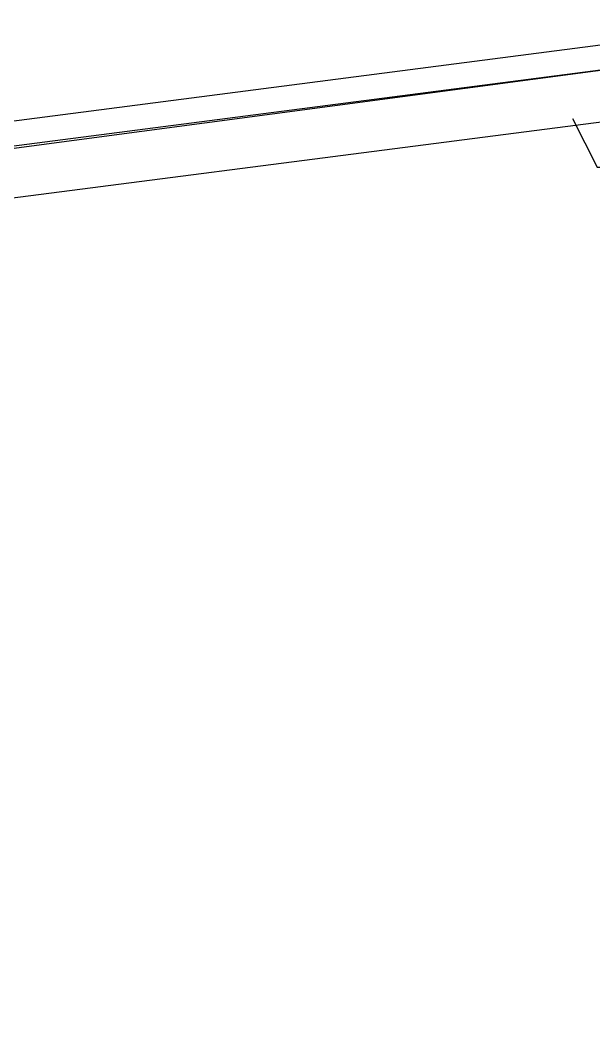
# Model space of a CAD drawing. Header units: feet. Extents: x -84 to 198, y -22 to 181.
# Drawn here: x 75.153 to 75.465, y 152.911 to 153.458 of the extents above; entities that cross this region are included whole.
import ezdxf

# ---------------------------------------------------------------- set-up
doc = ezdxf.new("R2010")
doc.units = ezdxf.units.FT
doc.layers.add('A-LINEA', color=7, linetype='CONTINUOUS')

msp = doc.modelspace()

# ---------------------------------------------------------------- linework, layer by layer
at = {"layer": 'A-LINEA'}
for points in [[(75.5733, 153.4578), (71.6667, 152.9511), (71.6667, 152.9378), (75.5733, 153.4444), (75.5733, 153.4578)], [(75.5733, 153.4578), (71.6667, 152.9511), (71.6667, 152.9378), (75.5733, 153.4444), (75.5733, 153.4578)], [(75.5867, 153.4311), (75.5733, 153.4444), (71.6667, 152.9244), (71.6667, 152.9111), (75.5867, 153.4178), (75.5867, 153.4311)], [(75.5867, 153.4311), (75.5733, 153.4444), (71.6667, 152.9244), (71.6667, 152.9111), (75.5867, 153.4178), (75.5867, 153.4311)], [(75.4533, 153.4044), (75.4667, 153.3778), (75.4667, 153.3778), (75.48, 153.3778), (75.48, 153.3778), (75.48, 153.3778), (75.48, 153.3778), (75.48, 153.3778), (75.48, 153.3778), (75.48, 153.3778), (75.4933, 153.3778), (75.4933, 153.3778), (75.4933, 153.3778), (75.4933, 153.3778)], [(75.4533, 153.4044), (75.4667, 153.3778), (75.4667, 153.3778), (75.48, 153.3778), (75.48, 153.3778), (75.48, 153.3778), (75.48, 153.3778), (75.48, 153.3778), (75.48, 153.3778), (75.48, 153.3778), (75.4933, 153.3778), (75.4933, 153.3778), (75.4933, 153.3778), (75.4933, 153.3778)]]:
    msp.add_lwpolyline(points, dxfattribs=at)

doc.saveas('drawing.dxf')
